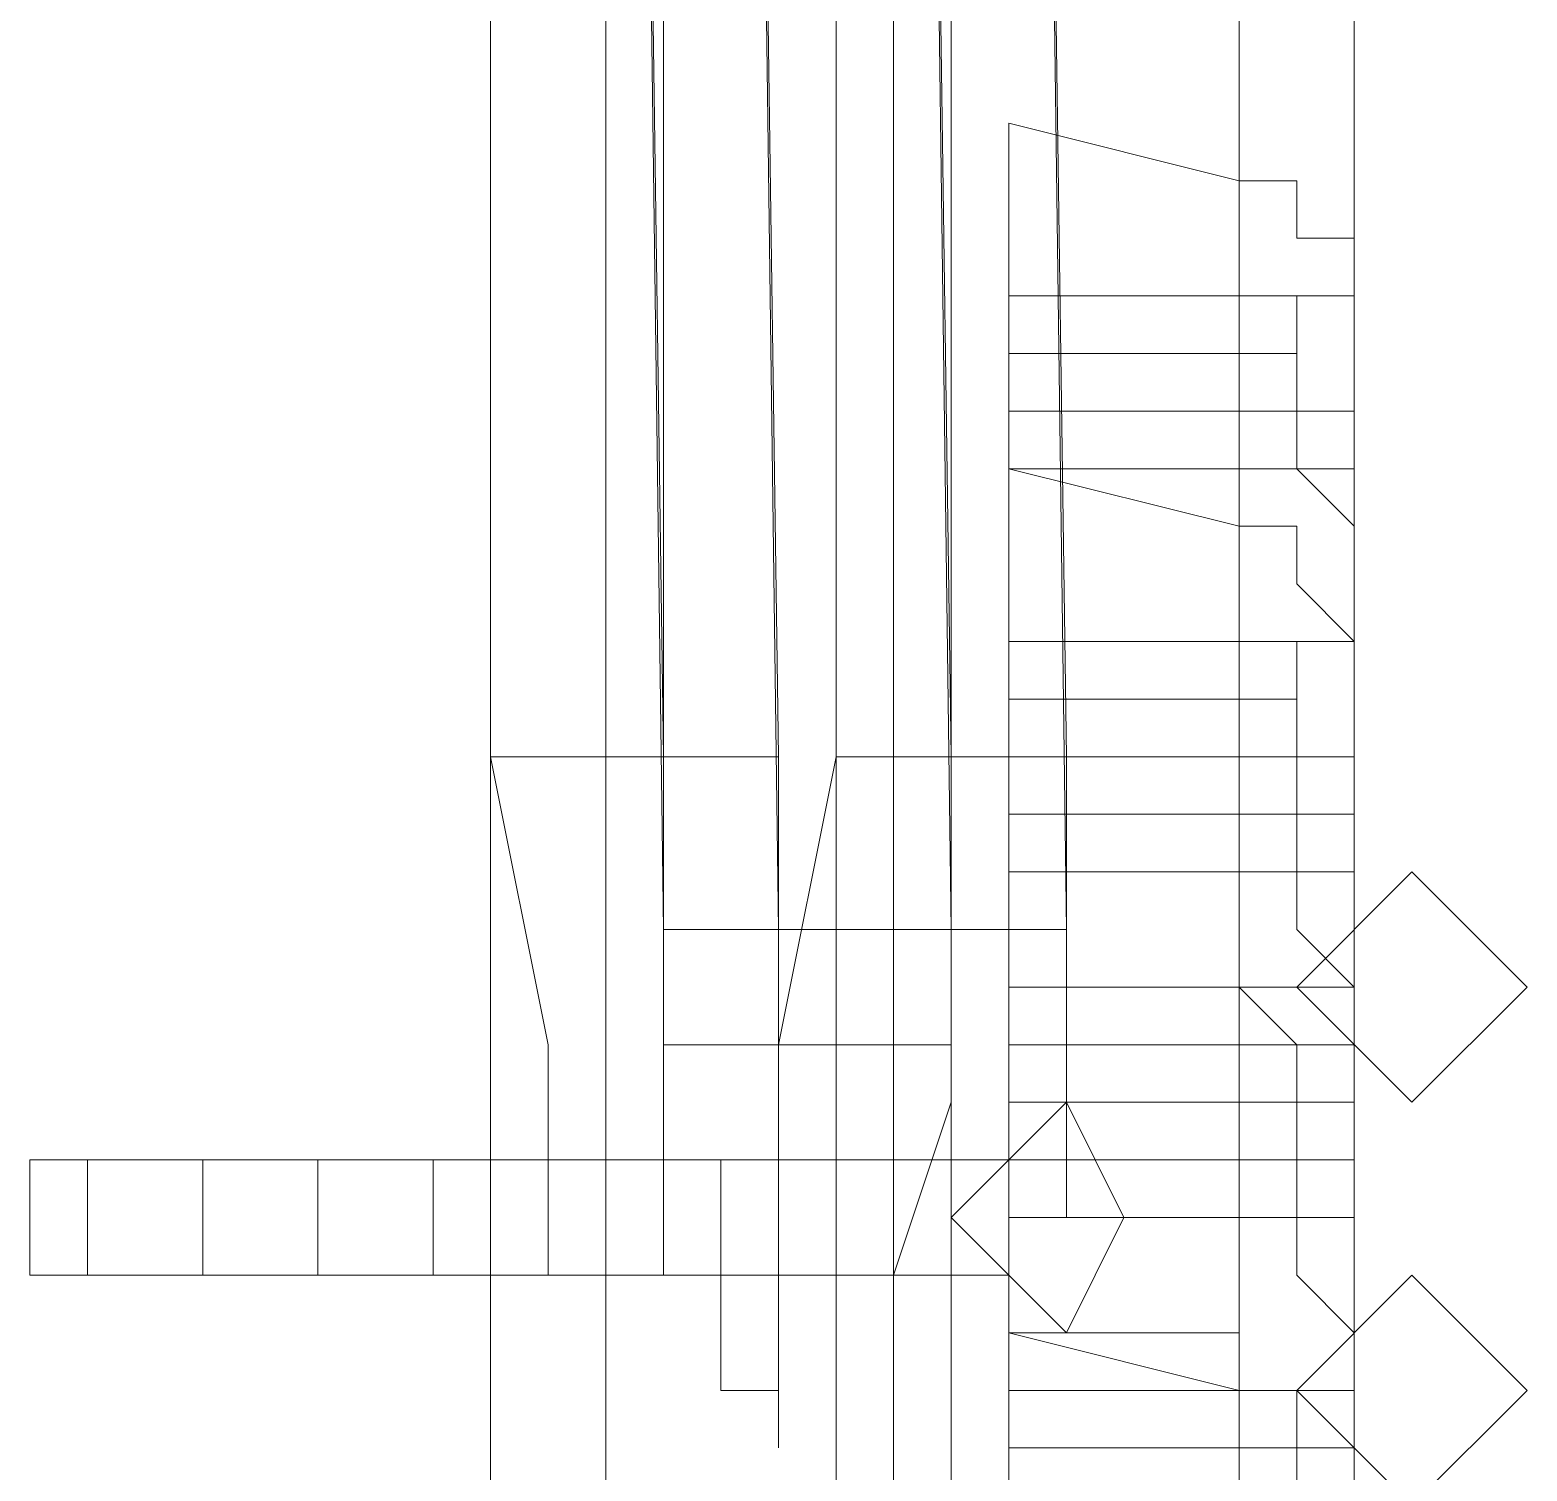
# Model space of a CAD drawing. Header units: millimetres. Extents: x 42 to 552, y 43 to 535.
# Drawn here: x 480.36537 to 480.39864, y 496.31469 to 496.34671 of the extents above; entities that cross this region are included whole.
import ezdxf

# ---------------------------------------------------------------- set-up
doc = ezdxf.new("R2010")
doc.units = ezdxf.units.MM
doc.header["$LTSCALE"] = 0.75
doc.header["$MEASUREMENT"] = 0
doc.layers.add('PDF_0', color=7, linetype='Continuous')

msp = doc.modelspace()

# ---------------------------------------------------------------- linework, layer by layer
at = {"layer": 'PDF_0', "lineweight": 18}
for points in [[(480.3922387645771, 497.2916101422346), (480.3922387645771, 496.7771739602923), (480.3922387645771, 496.7758942682973), (480.3922387645771, 496.26273777835), (480.3922387645771, 496.2614580863552)], [(480.3922387645771, 496.7554191963794), (480.3922387645771, 496.306247306176)], [(480.3820012286178, 496.7515801203946), (480.3820012286178, 496.7528598123896), (480.3832809206128, 496.749020736405), (480.3832809206128, 496.7426222764306), (480.3832809206128, 496.2755346982989), (480.3832809206128, 496.2691362383244), (480.3820012286178, 496.2665768543346), (480.3756027686436, 496.2665768543346), (480.3768824606382, 496.2652971623398)], [(480.3756027686436, 496.3216036101145), (480.3756027686436, 496.749020736405), (480.3768824606382, 496.749020736405)], [(480.3832809206128, 496.7426222764306), (480.3845606126074, 496.7426222764306), (480.3845606126074, 496.2755346982989), (480.3832809206128, 496.2755346982989)], [(480.3768824606382, 496.4367758896539), (480.3768824606382, 496.4290977376846), (480.3768824606382, 496.4367758896539), (480.3768824606382, 496.4290977376846), (480.3768824606382, 496.4265383536948), (480.3756027686436, 496.4214195857152), (480.3756027686436, 496.3702319059201), (480.3756027686436, 496.3305614540787), (480.3768824606382, 496.3241629941043), (480.3768824606382, 496.3216036101145), (480.3820012286178, 496.3216036101145), (480.3820012286178, 496.3241629941043), (480.3832809206128, 496.3305614540787), (480.3832809206128, 496.381749133874), (480.3832809206128, 496.4214195857152), (480.3820012286178, 496.4265383536948), (480.3820012286178, 496.4290977376846)], [(480.3820012286178, 496.4265383536948), (480.3794418446282, 496.4278180456896), (480.3794418446282, 496.4265383536948), (480.3781621526332, 496.4265383536948), (480.3781621526332, 496.4252586617), (480.3781621526332, 496.423978969705), (480.3794418446282, 496.3267223780941), (480.3794418446282, 496.3254426860993), (480.3794418446282, 496.3241629941043), (480.3820012286178, 496.3241629941043), (480.3832809206128, 496.3305614540787), (480.3832809206128, 496.381749133874), (480.3832809206128, 496.4214195857152), (480.3820012286178, 496.4265383536948), (480.3820012286178, 496.4290977376846), (480.3807215366232, 496.4290977376846), (480.3807215366232, 496.4367758896539)], [(480.3768824606382, 496.3190442261249), (480.371763692659, 496.3190442261249), (480.3666449246793, 496.3190442261249), (480.3653652326843, 496.3190442261249), (480.3653652326843, 496.3216036101145), (480.3666449246793, 496.3216036101145), (480.371763692659, 496.3216036101145), (480.3768824606382, 496.3216036101145), (480.3768824606382, 496.3241629941043), (480.3756027686436, 496.3305614540787), (480.3794418446282, 496.3305614540787), (480.3794418446282, 496.3292817620837), (480.3794418446282, 496.3267223780941), (480.3794418446282, 496.3254426860993), (480.3794418446282, 496.3241629941043), (480.3794418446282, 496.3228833021095), (480.3794418446282, 496.3216036101145), (480.3794418446282, 496.3228833021095), (480.3794418446282, 496.3241629941043), (480.3794418446282, 496.3254426860993), (480.3794418446282, 496.3267223780941), (480.3794418446282, 496.3292817620837), (480.3794418446282, 496.3305614540787), (480.3781621526332, 496.4214195857152)], [(480.3756027686436, 496.3702319059201), (480.3756027686436, 496.3305614540787)], [(480.3871199965974, 496.3369599140532), (480.3871199965974, 496.3331208380686), (480.3922387645771, 496.3331208380686)], [(480.3922387645771, 496.3292817620837), (480.3871199965974, 496.3292817620837), (480.3871199965974, 496.3254426860993), (480.3922387645771, 496.3254426860993)], [(480.3871199965974, 496.3280020700889), (480.3922387645771, 496.3280020700889)], [(480.3653652326843, 496.3216036101145), (480.3653652326843, 496.3190442261249)], [(480.3666449246793, 496.3216036101145), (480.3666449246793, 496.3190442261249)], [(480.371763692659, 496.3216036101145), (480.371763692659, 496.3190442261249)], [(480.3922387645771, 496.3216036101145), (480.3871199965974, 496.3216036101145), (480.3871199965974, 496.3177645341299), (480.3922387645771, 496.3164848421351)], [(480.3871199965974, 496.3203239181197), (480.3922387645771, 496.3203239181197)], [(480.3756027686436, 496.3190442261249), (480.3756027686436, 496.2934503862272), (480.3756027686436, 496.2921706942324), (480.3756027686436, 496.2896113102425), (480.3756027686436, 496.2921706942324)]]:
    msp.add_lwpolyline(points, dxfattribs=at)
at = {"layer": 'PDF_0', "lineweight": 0}
for points in [[(480.3781621526332, 496.294730078222), (480.3781621526332, 496.4726072655106)], [(480.3935184565717, 496.467488497531), (480.3871199965974, 496.467488497531), (480.3947981485667, 496.467488497531), (480.3947981485667, 496.4662088055362), (480.3947981485667, 496.4649291135412), (480.3922387645771, 496.4649291135412), (480.3935184565717, 496.4649291135412), (480.3935184565717, 496.4636494215464), (480.3947981485667, 496.4623697295514), (480.3947981485667, 496.4610900375566), (480.3947981485667, 496.2678565463294), (480.3922387645771, 496.2678565463294), (480.3935184565717, 496.2678565463294)], [(480.3858403046024, 496.4623697295514), (480.3858403046024, 496.2755346982989), (480.3858403046024, 496.2704159303192), (480.3858403046024, 496.2678565463294), (480.3781621526332, 496.2691362383244), (480.3781621526332, 496.2768143902937), (480.3781621526332, 496.2780940822885), (480.3794418446282, 496.2780940822885), (480.3794418446282, 496.2883316182478), (480.3768824606382, 496.2883316182478), (480.3768824606382, 496.2780940822885), (480.3768824606382, 496.2883316182478)], [(480.3922387645771, 496.4598103455618), (480.3922387645771, 496.2665768543346), (480.3922387645771, 496.2652971623398), (480.3922387645771, 496.2665768543346), (480.3922387645771, 496.2652971623398)], [(480.3832809206128, 496.4329368136692), (480.3845606126074, 496.4316571216744), (480.3858403046024, 496.4290977376846), (480.3858403046024, 496.4214195857152), (480.3858403046024, 496.3702319059201), (480.3858403046024, 496.3305614540787), (480.3858403046024, 496.3228833021095), (480.3845606126074, 496.3190442261249), (480.3794418446282, 496.3190442261249), (480.3794418446282, 496.3228833021095), (480.3794418446282, 496.3305614540787), (480.3794418446282, 496.381749133874), (480.3794418446282, 496.4214195857152)], [(480.3871199965974, 496.4316571216744), (480.3871199965974, 496.4303774296794), (480.3871199965974, 496.4290977376846), (480.3871199965974, 496.4278180456896), (480.3871199965974, 496.4252586617), (480.3871199965974, 496.4226992777102), (480.3871199965974, 496.4214195857152), (480.3858403046024, 496.4214195857152), (480.3858403046024, 496.3702319059201), (480.3858403046024, 496.3305614540787)], [(480.3845606126074, 496.4214195857152), (480.3858403046024, 496.3305614540787), (480.3858403046024, 496.3292817620837), (480.3858403046024, 496.3267223780941), (480.3858403046024, 496.3254426860993), (480.3858403046024, 496.3241629941043), (480.3858403046024, 496.3228833021095), (480.3858403046024, 496.3216036101145), (480.3845606126074, 496.3216036101145), (480.3820012286178, 496.3216036101145), (480.3807215366232, 496.3216036101145), (480.3820012286178, 496.3216036101145), (480.3820012286178, 496.3241629941043), (480.3858403046024, 496.3241629941043), (480.3858403046024, 496.3254426860993), (480.3858403046024, 496.3267223780941), (480.3845606126074, 496.423978969705)], [(480.3871199965974, 496.423978969705), (480.388399688592, 496.3267223780941), (480.3820012286178, 496.3267223780941), (480.388399688592, 496.3267223780941), (480.388399688592, 496.3254426860993), (480.388399688592, 496.3241629941043), (480.388399688592, 496.3228833021095), (480.388399688592, 496.3216036101145), (480.3820012286178, 496.3216036101145), (480.3820012286178, 496.3203239181197), (480.3820012286178, 496.3190442261249), (480.3820012286178, 496.3203239181197), (480.3820012286178, 496.3190442261249), (480.3820012286178, 496.3203239181197), (480.3820012286178, 496.3190442261249), (480.3820012286178, 496.3203239181197), (480.3820012286178, 496.3190442261249), (480.3820012286178, 496.3203239181197), (480.3820012286178, 496.3190442261249), (480.3820012286178, 496.3152051501401), (480.3820012286178, 496.3177645341299), (480.3820012286178, 496.3164848421351), (480.3807215366232, 496.3164848421351), (480.3807215366232, 496.3216036101145)], [(480.3807215366232, 496.423978969705), (480.3820012286178, 496.3267223780941)], [(480.3794418446282, 496.381749133874), (480.3794418446282, 496.3305614540787), (480.3820012286178, 496.3305614540787), (480.3820012286178, 496.3280020700889), (480.3820012286178, 496.3267223780941), (480.3820012286178, 496.3241629941043), (480.3820012286178, 496.3228833021095), (480.3820012286178, 496.3216036101145), (480.3820012286178, 496.3203239181197), (480.3820012286178, 496.3190442261249), (480.3820012286178, 496.3177645341299), (480.3820012286178, 496.3190442261249), (480.3820012286178, 496.3203239181197), (480.3820012286178, 496.3216036101145), (480.3820012286178, 496.3228833021095), (480.3820012286178, 496.3241629941043), (480.3820012286178, 496.3267223780941), (480.3820012286178, 496.3280020700889), (480.3820012286178, 496.3305614540787), (480.3807215366232, 496.4214195857152)], [(480.3871199965974, 496.4214195857152), (480.388399688592, 496.3305614540787), (480.388399688592, 496.3280020700889), (480.388399688592, 496.3267223780941), (480.388399688592, 496.3241629941043), (480.388399688592, 496.3228833021095), (480.388399688592, 496.3216036101145), (480.388399688592, 496.3203239181197), (480.3871199965974, 496.3203239181197), (480.3871199965974, 496.3190442261249), (480.3845606126074, 496.3190442261249), (480.3858403046024, 496.3228833021095), (480.3858403046024, 496.3305614540787), (480.388399688592, 496.3305614540787), (480.388399688592, 496.3280020700889), (480.388399688592, 496.3267223780941), (480.388399688592, 496.3241629941043), (480.388399688592, 496.3228833021095), (480.388399688592, 496.3216036101145), (480.388399688592, 496.3203239181197), (480.3871199965974, 496.3203239181197), (480.3871199965974, 496.3190442261249)], [(480.3871199965974, 496.4099023577613), (480.3871199965974, 496.4124617417511), (480.3871199965974, 496.4137414337459), (480.3871199965974, 496.415021125741), (480.3922387645771, 496.4137414337459), (480.3922387645771, 496.3433583740276), (480.3935184565717, 496.3433583740276), (480.3935184565717, 496.3420786820326), (480.3947981485667, 496.3420786820326), (480.3947981485667, 496.3407989900378)], [(480.3922387645771, 496.3433583740276), (480.3871199965974, 496.3446380660224), (480.3871199965974, 496.3407989900378), (480.3922387645771, 496.3407989900378)], [(480.3871199965974, 496.338239606048), (480.3871199965974, 496.3407989900378), (480.3947981485667, 496.3407989900378), (480.3947981485667, 496.338239606048)], [(480.3947981485667, 496.3331208380686), (480.3947981485667, 496.3344005300634), (480.3947981485667, 496.3356802220582), (480.3935184565717, 496.3369599140532), (480.3935184565717, 496.3395192980428), (480.3935184565717, 496.3407989900378), (480.3922387645771, 496.3407989900378), (480.3922387645771, 496.3356802220582)], [(480.3871199965974, 496.3395192980428), (480.3935184565717, 496.3395192980428)], [(480.3935184565717, 496.3369599140532), (480.3922387645771, 496.3369599140532), (480.3947981485667, 496.3369599140532), (480.3947981485667, 496.338239606048), (480.3871199965974, 496.338239606048), (480.3871199965974, 496.3369599140532), (480.3922387645771, 496.3356802220582), (480.3935184565717, 496.3356802220582), (480.3935184565717, 496.3344005300634), (480.3947981485667, 496.3331208380686), (480.3947981485667, 496.3305614540787)], [(480.3922387645771, 496.3292817620837), (480.3947981485667, 496.3292817620837), (480.3947981485667, 496.3305614540787), (480.3871199965974, 496.3305614540787), (480.3871199965974, 496.3331208380686)], [(480.3871199965974, 496.3331208380686), (480.3871199965974, 496.3331208380686)], [(480.3935184565717, 496.3318411460735), (480.3935184565717, 496.3331208380686), (480.3922387645771, 496.3331208380686), (480.3922387645771, 496.3280020700889), (480.3935184565717, 496.3280020700889)], [(480.3871199965974, 496.3164848421351), (480.3947981485667, 496.3164848421351), (480.3947981485667, 496.3177645341299), (480.3935184565717, 496.3190442261249), (480.3935184565717, 496.3203239181197), (480.3922387645771, 496.3203239181197), (480.3922387645771, 496.3254426860993), (480.3947981485667, 496.3254426860993), (480.3947981485667, 496.3267223780941), (480.3947981485667, 496.3280020700889), (480.3935184565717, 496.3280020700889), (480.3935184565717, 496.3318411460735), (480.3871199965974, 496.3318411460735)], [(480.3794418446282, 496.3190442261249), (480.3794418446282, 496.3228833021095), (480.3794418446282, 496.3305614540787)], [(480.3845606126074, 496.3216036101145), (480.3858403046024, 496.3216036101145), (480.3858403046024, 496.3228833021095), (480.3858403046024, 496.3241629941043), (480.3858403046024, 496.3254426860993), (480.3858403046024, 496.3267223780941), (480.3858403046024, 496.3292817620837), (480.3858403046024, 496.3305614540787), (480.3832809206128, 496.3305614540787)], [(480.3871199965974, 496.3305614540787), (480.3871199965974, 496.3292817620837)], [(480.3871199965974, 496.3280020700889), (480.3922387645771, 496.3280020700889), (480.3935184565717, 496.3280020700889), (480.3935184565717, 496.3267223780941), (480.3947981485667, 496.3254426860993), (480.3947981485667, 496.3241629941043), (480.3947981485667, 496.3228833021095), (480.3947981485667, 496.3216036101145), (480.3922387645771, 496.3216036101145)], [(480.3820012286178, 496.3216036101145), (480.3820012286178, 496.3228833021095), (480.3820012286178, 496.3241629941043), (480.3820012286178, 496.3254426860993), (480.3820012286178, 496.3267223780941)], [(480.3935184565717, 496.3203239181197), (480.3935184565717, 496.3241629941043), (480.3922387645771, 496.3254426860993), (480.3871199965974, 496.3254426860993), (480.3871199965974, 496.3241629941043), (480.3947981485667, 496.3241629941043)], [(480.3935184565717, 496.3241629941043), (480.3871199965974, 496.3241629941043), (480.3871199965974, 496.3228833021095), (480.3947981485667, 496.3228833021095)], [(480.3871199965974, 496.3228833021095), (480.3871199965974, 496.3216036101145)], [(480.3692043086689, 496.3190442261249), (480.3692043086689, 496.3216036101145)], [(480.371763692659, 496.3216036101145), (480.371763692659, 496.3190442261249)], [(480.3743230766486, 496.3216036101145), (480.3743230766486, 496.3190442261249)], [(480.3820012286178, 496.3216036101145), (480.3820012286178, 496.3216036101145)], [(480.3820012286178, 496.3190442261249), (480.3820012286178, 496.3216036101145)], [(480.3820012286178, 496.3190442261249), (480.3820012286178, 496.3216036101145)], [(480.3820012286178, 496.3216036101145), (480.3820012286178, 496.3190442261249)], [(480.3820012286178, 496.3216036101145), (480.3820012286178, 496.3216036101145)], [(480.3820012286178, 496.3190442261249), (480.3820012286178, 496.3216036101145)], [(480.3820012286178, 496.3164848421351), (480.3820012286178, 496.3216036101145)], [(480.3820012286178, 496.3216036101145), (480.3820012286178, 496.3190442261249)], [(480.3820012286178, 496.3190442261249), (480.3820012286178, 496.3216036101145)], [(480.3820012286178, 496.3216036101145), (480.3820012286178, 496.3203239181197)], [(480.3820012286178, 496.3216036101145), (480.3820012286178, 496.3216036101145)], [(480.388399688592, 496.3216036101145), (480.388399688592, 496.3216036101145)], [(480.388399688592, 496.3216036101145), (480.388399688592, 496.3216036101145)], [(480.3807215366232, 496.3164848421351), (480.3820012286178, 496.3164848421351), (480.3820012286178, 496.3190442261249), (480.3820012286178, 496.3203239181197), (480.3820012286178, 496.3190442261249), (480.3820012286178, 496.3203239181197), (480.3820012286178, 496.3190442261249), (480.3820012286178, 496.3164848421351)], [(480.3820012286178, 496.3203239181197), (480.3820012286178, 496.3203239181197)], [(480.3820012286178, 496.3203239181197), (480.3820012286178, 496.3203239181197)], [(480.3820012286178, 496.3203239181197), (480.3820012286178, 496.3203239181197)], [(480.3820012286178, 496.3203239181197), (480.3820012286178, 496.3203239181197)], [(480.3820012286178, 496.3203239181197), (480.3820012286178, 496.3190442261249)], [(480.3820012286178, 496.3203239181197), (480.3820012286178, 496.3203239181197)], [(480.3820012286178, 496.3203239181197), (480.3820012286178, 496.3203239181197)], [(480.3820012286178, 496.3203239181197), (480.3820012286178, 496.3203239181197)], [(480.3922387645771, 496.3164848421351), (480.3947981485667, 496.3164848421351), (480.3947981485667, 496.3177645341299), (480.3947981485667, 496.3190442261249), (480.3947981485667, 496.3203239181197), (480.3935184565717, 496.3203239181197), (480.3922387645771, 496.3203239181197), (480.3871199965974, 496.3203239181197)], [(480.3820012286178, 496.3190442261249), (480.3820012286178, 496.3190442261249)], [(480.3820012286178, 496.3190442261249), (480.3820012286178, 496.3190442261249)], [(480.3820012286178, 496.3190442261249), (480.3820012286178, 496.3177645341299)], [(480.3820012286178, 496.3190442261249), (480.3820012286178, 496.3164848421351)], [(480.3820012286178, 496.3152051501401), (480.3820012286178, 496.3190442261249)], [(480.3820012286178, 496.3190442261249), (480.3820012286178, 496.3177645341299)], [(480.3820012286178, 496.3190442261249), (480.3820012286178, 496.3164848421351)], [(480.3820012286178, 496.3190442261249), (480.3820012286178, 496.3190442261249)], [(480.3820012286178, 496.3190442261249), (480.3820012286178, 496.3190442261249)], [(480.3820012286178, 496.3190442261249), (480.3820012286178, 496.3190442261249)], [(480.3820012286178, 496.3190442261249), (480.3820012286178, 496.3190442261249)], [(480.3820012286178, 496.3177645341299), (480.3820012286178, 496.3177645341299)], [(480.3820012286178, 496.3177645341299), (480.3820012286178, 496.3177645341299)], [(480.3820012286178, 496.3177645341299), (480.3820012286178, 496.3164848421351)], [(480.3820012286178, 496.3177645341299), (480.3820012286178, 496.3152051501401)], [(480.3820012286178, 496.3177645341299), (480.3820012286178, 496.3177645341299)], [(480.3820012286178, 496.3164848421351), (480.3820012286178, 496.3177645341299)], [(480.3820012286178, 496.3177645341299), (480.3820012286178, 496.3164848421351)], [(480.3820012286178, 496.3177645341299), (480.3820012286178, 496.3177645341299)], [(480.3871199965974, 496.3100863821606), (480.3922387645771, 496.3088066901659), (480.3935184565717, 496.3088066901659), (480.3935184565717, 496.3075269981708), (480.3871199965974, 496.3075269981708), (480.3947981485667, 496.3075269981708), (480.3947981485667, 496.3088066901659), (480.3947981485667, 496.3100863821606), (480.3947981485667, 496.3113660741554), (480.3935184565717, 496.3126457661505), (480.3935184565717, 496.3152051501401), (480.3935184565717, 496.3164848421351), (480.3922387645771, 496.3164848421351), (480.3922387645771, 496.3177645341299), (480.3922387645771, 496.3126457661505), (480.3935184565717, 496.3126457661505)], [(480.3922387645771, 496.3177645341299), (480.3871199965974, 496.3177645341299), (480.3871199965974, 496.3164848421351), (480.3871199965974, 496.3152051501401), (480.3871199965974, 496.3139254581453)], [(480.3820012286178, 496.3164848421351), (480.3820012286178, 496.3164848421351)], [(480.3820012286178, 496.3164848421351), (480.3820012286178, 496.3164848421351)], [(480.3947981485667, 496.3164848421351), (480.3947981485667, 496.3152051501401)], [(480.3820012286178, 496.3152051501401), (480.3820012286178, 496.3152051501401)], [(480.3922387645771, 496.3126457661505), (480.3947981485667, 496.3126457661505), (480.3947981485667, 496.3139254581453), (480.3947981485667, 496.3152051501401), (480.3871199965974, 496.3152051501401), (480.3935184565717, 496.3152051501401)]]:
    msp.add_lwpolyline(points, dxfattribs=at)
at = {"layer": 'PDF_0', "lineweight": 18}
for points in [[(480.3922387645771, 496.3369599140532), (480.3871199965974, 496.3369599140532)], [(480.3960778405617, 496.3228833021095), (480.3935184565717, 496.3254426860993), (480.3960778405617, 496.3280020700889), (480.3986372245513, 496.3254426860993)], [(480.3832809206128, 496.3267223780941), (480.3794418446282, 496.3267223780941)], [(480.388399688592, 496.3177645341299), (480.3858403046024, 496.3203239181197), (480.388399688592, 496.3228833021095), (480.389679380587, 496.3203239181197)], [(480.3794418446282, 496.3190442261249), (480.3768824606382, 496.3190442261249), (480.3768824606382, 496.3216036101145), (480.3794418446282, 496.3216036101145)], [(480.3960778405617, 496.3139254581453), (480.3935184565717, 496.3164848421351), (480.3960778405617, 496.3190442261249), (480.3986372245513, 496.3164848421351)]]:
    msp.add_lwpolyline(points, close=True, dxfattribs=at)
at = {"layer": 'PDF_0', "lineweight": 0}
for points in [[(480.3947981485667, 496.3331208380686), (480.3871199965974, 496.3331208380686), (480.3922387645771, 496.3331208380686)], [(480.3756027686436, 496.3216036101145), (480.3756027686436, 496.3190442261249)], [(480.3781621526332, 496.3190442261249), (480.3781621526332, 496.3216036101145)], [(480.3820012286178, 496.3190442261249), (480.3820012286178, 496.3216036101145)], [(480.3820012286178, 496.3190442261249), (480.3820012286178, 496.3152051501401)], [(480.3820012286178, 496.3152051501401), (480.3820012286178, 496.3177645341299)], [(480.3820012286178, 496.3177645341299), (480.3820012286178, 496.3164848421351)]]:
    msp.add_lwpolyline(points, close=True, dxfattribs=at)

doc.saveas('drawing.dxf')
